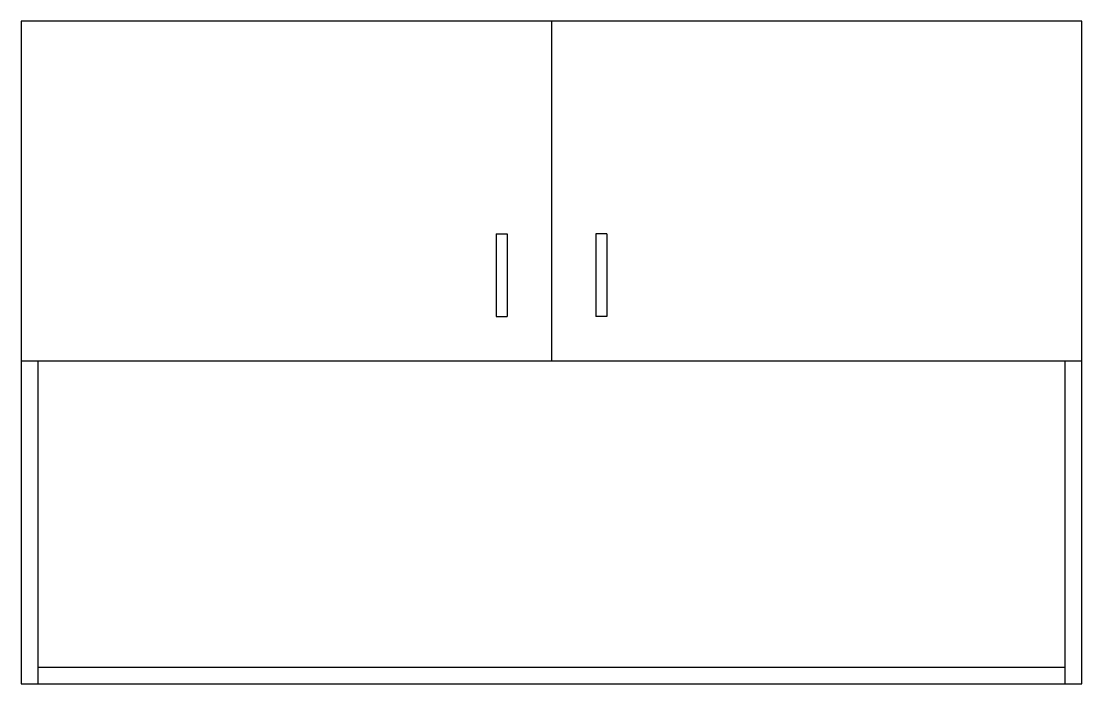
# Model space of a CAD drawing. Extents: x 0 to 48, y 54 to 84.
import ezdxf

# ---------------------------------------------------------------- set-up
doc = ezdxf.new("R2010")
doc.units = 0
doc.header["$LTSCALE"] = 3
doc.layers.get('0').update_dxf_attribs({"linetype": 'CONTINUOUS'})

msp = doc.modelspace()

# ---------------------------------------------------------------- linework, layer by layer
at = {"color": 0}
for p, q in [((48, 84), (0, 84)), ((0, 84), (0, 54)), ((24, 84), (24, 68.625)), ((48, 54), (48, 84)), ((21.5, 74.375), (21.5, 70.625)), ((21.5, 74.375), (22, 74.375)), ((22, 74.375), (22, 70.625)), ((26, 74.375), (26, 70.625)), ((26.5, 74.375), (26, 74.375)), ((26.5, 74.375), (26.5, 70.625)), ((21.5, 70.625), (22, 70.625)), ((26.5, 70.625), (26, 70.625)), ((0, 68.625), (48, 68.625)), ((0.75, 68.625), (0.75, 54)), ((47.25, 54), (47.25, 68.625)), ((0.75, 54.75), (47.25, 54.75)), ((0, 54), (48, 54))]:
    msp.add_line(p, q, dxfattribs=at)

doc.saveas('drawing.dxf')
